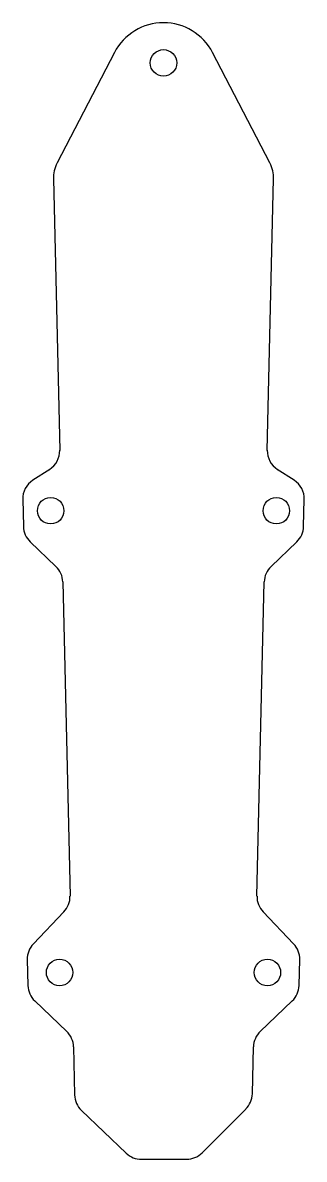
# Model space of a CAD drawing. Header units: millimetres. Extents: x -13 to 13, y -8 to 94.
import ezdxf

# ---------------------------------------------------------------- set-up
doc = ezdxf.new("R2010")
doc.units = ezdxf.units.MM

msp = doc.modelspace()

# ---------------------------------------------------------------- linework, layer by layer
at = {"color": 7, "linetype": 'Continuous', "lineweight": 25}
for p, q in [((-4.44, 91.7), (-9.62, 81.7)), ((9.62, 81.7), (4.44, 91.7)), ((-9.96, 80.25), (-9.39, 55.68)), ((9.39, 55.68), (9.96, 80.25)), ((-10.3, 53.96), (-11.82, 52.97)), ((11.82, 52.97), (10.3, 53.96)), ((-12.74, 51.25), (-12.68, 48.79)), ((12.68, 48.79), (12.74, 51.25)), ((-12.06, 47.39), (-9.73, 45.17)), ((9.73, 45.17), (12.06, 47.39)), ((-9.11, 43.77), (-8.46, 15.33)), ((8.46, 15.33), (9.11, 43.77)), ((-9.01, 13.9), (-11.77, 11.01)), ((11.77, 11.01), (9.01, 13.9)), ((-12.33, 9.58), (-12.27, 7.24)), ((12.27, 7.24), (12.33, 9.58)), ((-11.65, 5.84), (-8.76, 3.07)), ((8.76, 3.07), (11.65, 5.84)), ((-8.14, 1.67), (-8.04, -2.67)), ((8.04, -2.58), (8.14, 1.67)), ((-7.42, -4.07), (-3.37, -7.95)), ((3.49, -7.91), (7.46, -3.95)), ((-1.99, -8.5), (2.08, -8.5))]:
    msp.add_line(p, q, dxfattribs=at)
for centre in [(0, 90.76), (0, 90.76), (-10.21, 50.22), (-10.21, 50.22), (10.21, 50.22), (10.21, 50.22), (-9.4, 8.41), (-9.4, 8.41), (9.4, 8.41), (9.4, 8.41)]:
    msp.add_circle(centre, 1.2, dxfattribs=at)
for centre, radius, start, end in [((0, 89.4), 5, 27.3887, 152.6113), ((-6.96, 80.32), 3, 152.6113, 181.322), ((6.96, 80.32), 3, 358.678, 27.3887), ((-11.39, 55.64), 2, 302.9145, 1.322), ((11.39, 55.64), 2, 178.678, 237.0855), ((-10.74, 51.29), 2, 122.9145, 181.322), ((10.74, 51.29), 2, 358.678, 57.0855), ((-10.68, 48.84), 2, 181.322, 226.322), ((10.68, 48.84), 2, 313.678, 358.678), ((-11.11, 43.72), 2, 1.322, 46.322), ((11.11, 43.72), 2, 133.678, 178.678), ((-10.46, 15.28), 2, 316.322, 1.322), ((10.46, 15.28), 2, 178.678, 223.678), ((-10.33, 9.63), 2, 136.322, 181.322), ((10.33, 9.63), 2, 358.678, 43.678), ((-10.27, 7.28), 2, 181.322, 226.322), ((10.27, 7.28), 2, 313.678, 358.678), ((-10.14, 1.63), 2, 1.322, 46.322), ((10.14, 1.63), 2, 133.678, 178.678), ((-6.04, -2.63), 2, 181.322, 226.322), ((6.04, -2.53), 2, 315, 358.678), ((-1.99, -6.5), 2, 226.322, 270), ((2.08, -6.5), 2, 270, 315)]:
    msp.add_arc(centre, radius, start, end, dxfattribs=at)

doc.saveas('drawing.dxf')
